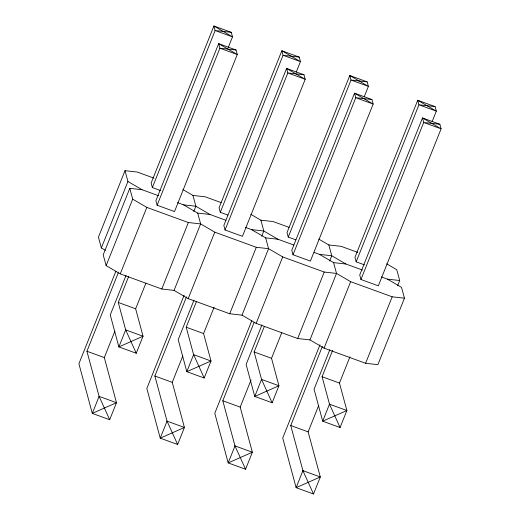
<?xml version="1.0" encoding="UTF-8"?>
<svg xmlns="http://www.w3.org/2000/svg" width="520" height="520" viewBox="0 0 520 520"><rect width="100%" height="100%" fill="white"/><g stroke="black" fill="none" stroke-linecap="round" stroke-linejoin="round"><path stroke-width="0.78" d="M153.901 178.107L137.293 172.055L125.008 170.677L98.436 237.153L101.355 247.956L105.391 250.315M101.355 247.956L127.927 181.48L125.008 170.677M158.672 195.78L142.058 189.728L129.779 188.35L103.207 254.826L106.126 265.629L120.257 273.877L161.785 289.01L174.064 290.387L188.194 298.636L229.723 313.768L242.008 315.146L256.139 323.394L297.668 338.526L309.946 339.904L324.077 348.153L365.606 363.285L377.891 364.663L404.456 298.188L401.544 287.385L387.406 279.136L381.368 276.939M106.126 265.629L132.691 199.154L129.779 188.35M115.856 271.303L78.904 363.747L92.3 413.387L109.688 419.725L116.487 402.714L104.312 357.591L114.855 331.214M109.688 419.725L99.099 396.376L86.924 351.254L118.553 272.116M160.673 190.58L152.353 187.551L215.118 30.524L213.902 26L231.283 32.337L232.505 36.855L228.3 47.379M120.257 273.877L146.828 207.402L132.691 199.154M126.055 275.386L110.247 314.945L118.872 346.912L136.253 353.249L143.052 336.238L135.649 308.789L145.841 283.289M136.253 353.249L125.671 329.901L118.261 302.452L128.758 276.204M157.125 205.225L219.889 48.198L218.667 43.673L236.054 50.011L237.276 54.529L174.512 211.562L157.125 205.225L155.903 200.701L218.667 43.673L237.276 54.529L219.889 48.198L236.054 50.011M161.785 289.01L188.357 222.534L200.636 223.912L214.767 232.161L256.295 247.292L268.574 248.671L282.711 256.919L324.24 272.051L336.518 273.429L350.649 281.678L392.178 296.81L404.456 298.188M193.778 211.471L195.864 206.239L192.953 195.436L182.858 189.547M174.064 290.387L200.636 223.912L197.717 213.109L183.586 204.861L177.547 202.664M184.093 295.308L146.841 388.505L160.238 438.146L177.625 444.483L184.425 427.473L172.25 382.35L182.793 355.966M177.625 444.483L167.037 421.135L154.863 376.012L186.492 296.875M227.851 215.066L220.292 212.31L283.056 55.282L281.84 50.759L299.221 57.096L300.443 61.614L296.238 72.137M188.194 298.636L214.767 232.161M193.993 300.144L178.185 339.703L186.81 371.67L204.191 378.007L210.997 360.997L203.587 333.548L214.078 307.294M204.191 378.007L193.609 354.66L186.199 327.21L196.391 301.711M225.062 229.983L287.827 72.956L286.605 68.432L303.992 74.77L305.214 79.287L242.45 236.321L225.062 229.983L223.841 225.459L286.605 68.432L305.214 79.287L287.827 72.956L303.992 74.77M229.723 313.768L256.295 247.292M261.716 236.223L263.809 230.997L260.891 220.194L250.796 214.305M242.008 315.146L268.574 248.671L265.661 237.868L251.524 229.619L245.486 227.422M251.739 320.82L214.786 413.263L228.183 462.904L245.57 469.241L252.369 452.231L240.194 407.108L251.036 379.977M245.57 469.241L234.982 445.894L222.807 400.771L254.137 322.387M295.796 239.824L288.236 237.068L351 80.041L349.785 75.517L367.166 81.855L368.387 86.378L364.182 96.895M256.139 323.394L282.711 256.919M261.937 324.909L246.129 364.462L254.755 396.428L272.136 402.766L278.941 385.756L271.531 358.306L281.723 332.807M272.136 402.766L261.553 379.418L254.144 351.969L264.342 326.469M293.007 254.742L355.771 97.715L354.549 93.191L371.937 99.528L373.159 104.052L310.394 261.079L293.007 254.742L291.785 250.224L354.549 93.191L373.159 104.052L355.771 97.715L371.937 99.528M297.668 338.526L324.24 272.051M329.661 260.988L331.747 255.756L328.835 244.953L318.74 239.064M309.946 339.904L336.518 273.429L333.6 262.626L319.469 254.378L314.184 252.453M319.976 344.825L282.724 438.022L296.12 487.663L313.508 494L320.307 476.99L308.132 431.866L318.675 405.49M313.508 494L302.919 470.652L290.745 425.529L322.374 346.392M364.494 264.856L356.174 261.827L418.938 104.799L417.723 100.276L435.103 106.613L436.325 111.13L432.12 121.654M324.077 348.153L350.649 281.678M329.875 349.661L314.067 389.22L322.692 421.187L340.08 427.525L346.879 410.514L339.469 383.065L349.96 356.811M340.08 427.525L329.492 404.176L322.082 376.727L332.579 350.48M360.945 279.5L423.709 122.473L422.487 117.949L439.875 124.287L441.097 128.81L378.332 285.838L360.945 279.5L359.723 274.976L422.487 117.949L441.097 128.81L423.709 122.473L439.875 124.287M365.606 363.285L392.178 296.81M397.599 285.747L399.692 280.514L396.773 269.711L386.678 263.822M231.283 32.337L215.118 30.524L232.505 36.855L213.902 26L151.138 183.027L152.353 187.551M299.221 57.096L283.056 55.282L300.443 61.614L281.84 50.759L219.076 207.786L220.292 212.31M367.166 81.855L351 80.041L368.387 86.378L349.785 75.517L287.021 232.55L288.236 237.068M435.103 106.613L418.938 104.799L436.325 111.13L417.723 100.276L354.959 257.303L356.174 261.827M192.953 195.436L205.231 196.814L221.084 202.592M183.586 204.861L195.864 206.239L209.995 214.487L225.856 220.266M197.717 213.109L209.995 214.487M260.891 220.194L273.175 221.572L289.029 227.35M251.524 229.619L263.809 230.997L277.94 239.245L293.8 245.024M265.661 237.868L277.94 239.245M328.835 244.953L341.113 246.331L357.721 252.382M319.469 254.378L331.747 255.756L345.878 264.004L362.492 270.056M333.6 262.626L345.878 264.004M387.406 279.136L399.692 280.514M146.828 207.402L188.357 222.534M118.261 302.452L135.649 308.789M186.199 327.21L203.587 333.548M254.144 351.969L271.531 358.306M322.082 376.727L339.469 383.065M86.924 351.254L104.312 357.591M154.863 376.012L172.25 382.35M222.807 400.771L240.194 407.108M290.745 425.529L308.132 431.866M127.927 181.48L142.058 189.728M99.099 396.376L92.3 413.387L116.487 402.714L99.099 396.376M125.671 329.901L118.872 346.912L143.052 336.238L125.671 329.901M167.037 421.135L160.238 438.146L184.425 427.473L167.037 421.135M193.609 354.66L186.81 371.67L210.997 360.997L193.609 354.66M234.982 445.894L228.183 462.904L252.369 452.231L234.982 445.894M261.553 379.418L254.755 396.428L278.941 385.756L261.553 379.418M302.919 470.652L296.12 487.663L320.307 476.99L302.919 470.652M329.492 404.176L322.692 421.187L346.879 410.514L329.492 404.176"/></g></svg>
